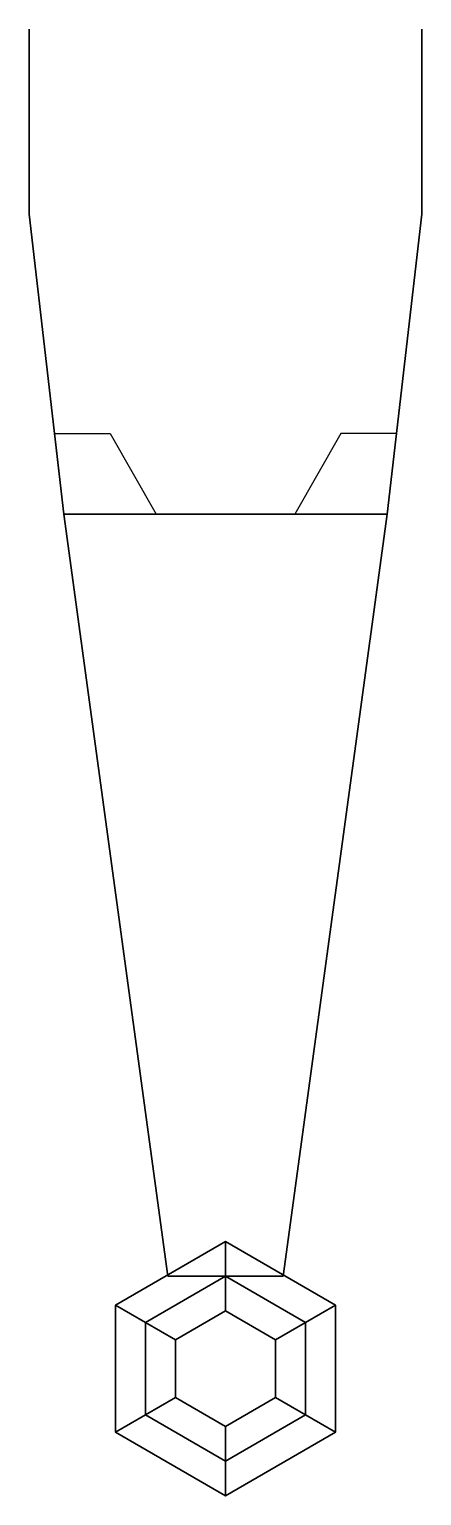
# Model space of a CAD drawing. Extents: x -0.17 to 0.17, y -1.27 to 0.
import ezdxf

# ---------------------------------------------------------------- set-up
doc = ezdxf.new("R2010")
doc.units = 0
doc.layers.add('TOW_ATTACH', color=4, linetype='CONTINUOUS')

msp = doc.modelspace()

# ---------------------------------------------------------------- linework, layer by layer
at = {"layer": 'TOW_ATTACH'}
for points in [[(-0.17, -0.16, -0.03), (-0.17, 0, -0.03), (-0.17, 0, 0.03), (-0.17, -0.16, 0.03)], [(0.17, -0.16, -0.03), (0.17, 0, -0.03), (0.17, 0, 0.03), (0.17, -0.16, 0.03)], [(-0.14, -0.42, -0.03), (-0.17, -0.16, -0.03), (-0.17, -0.16, 0.03), (-0.14, -0.42, 0.03)], [(0.14, -0.42, -0.03), (0.17, -0.16, -0.03), (0.17, -0.16, 0.03), (0.14, -0.42, 0.03)], [(-0.1481, -0.35, 0.03), (-0.1, -0.35, 0.03), (-0.06, -0.42, 0.03), (-0.14, -0.42, 0.03)], [(0.1481, -0.35, 0.03), (0.1, -0.35, 0.03), (0.06, -0.42, 0.03), (0.14, -0.42, 0.03)], [(0.14, -0.42, -0.03), (-0.14, -0.42, -0.03), (-0.14, -0.42, 0.03), (0.14, -0.42, 0.03)], [(0.14, -0.42, 0.03), (-0.14, -0.42, 0.03), (-0.05, -1.08, 0.03), (0.05, -1.08, 0.03)], [(-0.05, -1.08, -0.03), (-0.14, -0.42, -0.03), (0.14, -0.42, -0.03), (0.05, -1.08, -0.03)], [(-0.05, -1.08, 0.03), (-0.14, -0.42, 0.03), (-0.14, -0.42, -0.03), (-0.05, -1.08, -0.03)], [(0.05, -1.08, -0.03), (0.14, -0.42, -0.03), (0.14, -0.42, 0.03), (0.05, -1.08, 0.03)], [(0, -1.08, 0.03), (0, -1.05), (-0.0953, -1.105), (-0.0693, -1.12, 0.03)], [(0, -1.05), (0, -1.08, -0.03), (-0.0693, -1.12, -0.03), (-0.0953, -1.105)], [(0.0693, -1.12, 0.03), (0.0953, -1.105), (0, -1.05), (0, -1.08, 0.03)], [(0.0953, -1.105), (0.0693, -1.12, -0.03), (0, -1.08, -0.03), (0, -1.05)], [(0, -1.08, -0.03), (0, -1.11), (-0.0433, -1.135), (-0.0693, -1.12, -0.03)], [(0, -1.11), (0, -1.08, 0.03), (-0.0693, -1.12, 0.03), (-0.0433, -1.135)], [(0.05, -1.08, 0.03), (-0.05, -1.08, 0.03), (-0.05, -1.08, -0.03), (0.05, -1.08, -0.03)], [(0.0693, -1.12, -0.03), (0.0433, -1.135), (0, -1.11), (0, -1.08, -0.03)], [(0.0433, -1.135), (0.0693, -1.12, 0.03), (0, -1.08, 0.03), (0, -1.11)], [(-0.0693, -1.12, 0.03), (-0.0953, -1.105), (-0.0953, -1.215), (-0.0693, -1.2, 0.03)], [(-0.0953, -1.105), (-0.0693, -1.12, -0.03), (-0.0693, -1.2, -0.03), (-0.0953, -1.215)], [(0.0693, -1.2, 0.03), (0.0953, -1.215), (0.0953, -1.105), (0.0693, -1.12, 0.03)], [(0.0953, -1.215), (0.0693, -1.2, -0.03), (0.0693, -1.12, -0.03), (0.0953, -1.105)], [(-0.0693, -1.12, -0.03), (-0.0433, -1.135), (-0.0433, -1.185), (-0.0693, -1.2, -0.03)], [(-0.0433, -1.135), (-0.0693, -1.12, 0.03), (-0.0693, -1.2, 0.03), (-0.0433, -1.185)], [(0.0693, -1.2, -0.03), (0.0433, -1.185), (0.0433, -1.135), (0.0693, -1.12, -0.03)], [(0.0433, -1.185), (0.0693, -1.2, 0.03), (0.0693, -1.12, 0.03), (0.0433, -1.135)], [(-0.0693, -1.2, -0.03), (-0.0433, -1.185), (0, -1.21), (0, -1.24, -0.03)], [(-0.0433, -1.185), (-0.0693, -1.2, 0.03), (0, -1.24, 0.03), (0, -1.21)], [(0, -1.24, -0.03), (0, -1.21), (0.0433, -1.185), (0.0693, -1.2, -0.03)], [(0, -1.21), (0, -1.24, 0.03), (0.0693, -1.2, 0.03), (0.0433, -1.185)], [(-0.0693, -1.2, 0.03), (-0.0953, -1.215), (0, -1.27), (0, -1.24, 0.03)], [(-0.0953, -1.215), (-0.0693, -1.2, -0.03), (0, -1.24, -0.03), (0, -1.27)], [(0, -1.24, 0.03), (0, -1.27), (0.0953, -1.215), (0.0693, -1.2, 0.03)], [(0, -1.27), (0, -1.24, -0.03), (0.0693, -1.2, -0.03), (0.0953, -1.215)]]:
    msp.add_3dface(points, dxfattribs=at)

doc.saveas('drawing.dxf')
